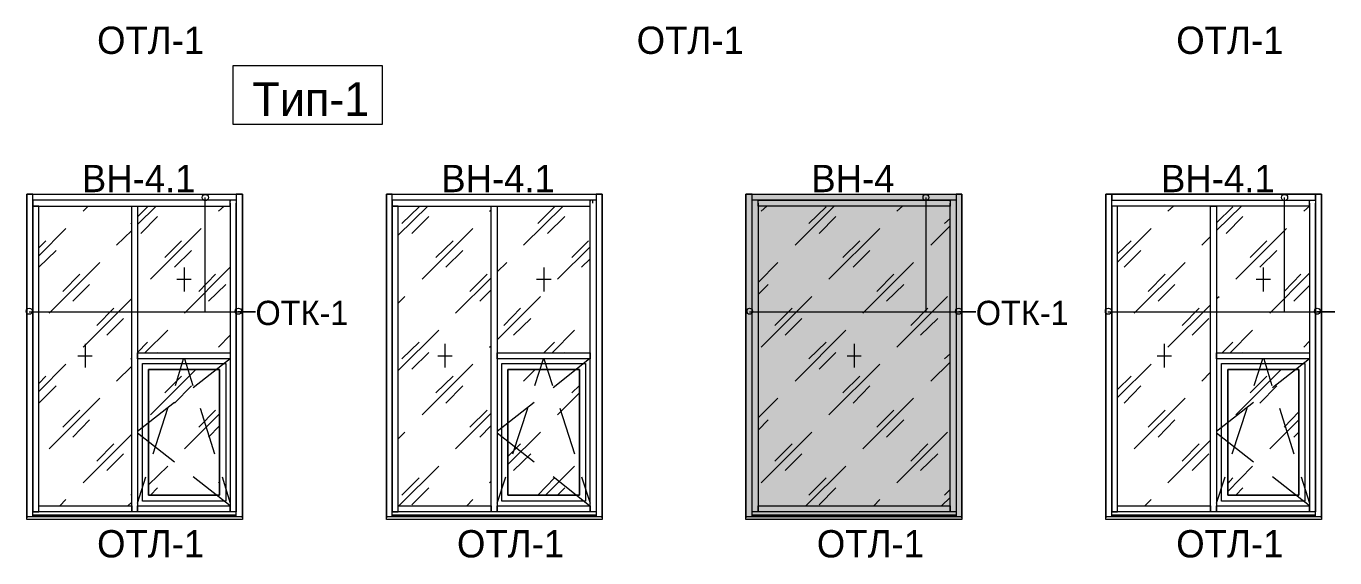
# Model space of a CAD drawing. Header units: millimetres. Extents: x 2294 to 908349, y -83289 to 219220.
# Drawn here: x 373134 to 384404, y 47355 to 51934 of the extents above; entities that cross this region are included whole.
import ezdxf

# ---------------------------------------------------------------- set-up
doc = ezdxf.new("R2010")
doc.units = ezdxf.units.MM
doc.layers.add('PDF _Геометрия', color=7, linetype='Continuous')
doc.layers.add('PDF _Текст', color=7, linetype='Continuous')

msp = doc.modelspace()

# ---------------------------------------------------------------- hatches: boundary and pattern name
at = {"transparency": 33554551}
h = msp.add_hatch(color=3, dxfattribs=at)
h.dxf.hatch_style = 1
h.paths.add_polyline_path([(379332.8, 50492.7), (381190.7, 50492.7), (381190.7, 47686.2), (379332.8, 47686.2)])

# ---------------------------------------------------------------- linework, layer by layer
at = {"layer": 'PDF _Геометрия', "lineweight": 9}
for points in [[(374917.5, 51594.4), (376198.4, 51594.4), (376198.4, 51087.3), (374917.5, 51087.3)], [(374065.1, 50435.9), (373190.8, 50435.9), (373190.8, 50383.5), (374065.1, 50383.5), (374891.3, 50383.5), (374891.3, 50435.9), (374065.1, 50435.9), (373217, 50435.9), (373190.8, 50435.9), (373190.8, 50488.4), (373217, 50488.4), (374065.1, 50488.4), (374917.5, 50488.4), (374943.8, 50488.4), (374943.8, 50435.9), (374917.5, 50435.9)], [(374091.3, 47751.8), (374043.2, 47751.8), (373243.2, 47751.8), (373243.2, 47804.2), (374043.2, 47804.2), (374043.2, 47751.8), (374043.2, 49093.8), (374043.2, 50383.5), (374091.3, 50383.5), (374091.3, 49093.8)], [(377164.5, 50435.9), (376285.8, 50435.9), (376285.8, 50383.5), (377164.5, 50383.5), (377990.8, 50383.5), (377990.8, 50435.9), (377164.5, 50435.9), (376312.1, 50435.9), (376285.8, 50435.9), (376285.8, 50488.4), (376312.1, 50488.4), (377164.5, 50488.4), (378017, 50488.4), (378043.2, 50488.4), (378043.2, 50435.9), (378017, 50435.9)], [(377190.8, 47751.8), (377138.3, 47751.8), (376338.3, 47751.8), (376338.3, 47804.2), (377138.3, 47804.2), (377138.3, 47751.8), (377138.3, 49093.8), (377138.3, 50383.5), (377190.8, 50383.5), (377190.8, 49093.8)], [(379411.5, 50488.4), (381142.7, 50488.4), (381142.7, 50435.9), (379411.5, 50435.9), (379385.3, 50435.9), (379385.3, 50488.4)], [(383385.3, 47751.8), (383332.8, 47751.8), (382532.8, 47751.8), (382532.8, 47804.2), (383332.8, 47804.2), (383332.8, 47751.8), (383332.8, 49093.8), (383332.8, 50383.5), (383385.3, 50383.5), (383385.3, 49093.8)], [(374891.3, 49067.6), (374091.3, 49067.6), (374091.3, 49120.1), (374891.3, 49120.1)], [(374135, 49028.3), (374852, 49028.3), (374852, 47843.6), (374135, 47843.6)], [(374852, 49028.3), (374852, 47843.6), (374135, 47843.6), (374135, 49028.3)], [(377990.8, 49067.6), (377190.8, 49067.6), (377190.8, 49120.1), (377990.8, 49120.1)], [(377230.1, 49028.3), (377951.4, 49028.3), (377951.4, 47843.6), (377230.1, 47843.6)], [(377951.4, 49028.3), (377951.4, 47843.6), (377230.1, 47843.6), (377230.1, 49028.3)], [(384185.3, 49067.6), (383385.3, 49067.6), (383385.3, 49120.1), (384185.3, 49120.1)], [(383429, 49028.3), (384145.9, 49028.3), (384145.9, 47843.6), (383429, 47843.6)], [(384145.9, 49028.3), (384145.9, 47843.6), (383429, 47843.6), (383429, 49028.3)], [(374799.5, 48975.8), (374187.5, 48975.8), (374187.5, 47896), (374799.5, 47896)], [(374187.5, 47896), (374187.5, 48975.8), (374799.5, 48975.8), (374799.5, 47896)], [(377898.9, 48975.8), (377282.6, 48975.8), (377282.6, 47896), (377898.9, 47896)], [(377282.6, 47896), (377282.6, 48975.8), (377898.9, 48975.8), (377898.9, 47896)], [(384093.5, 48975.8), (383481.4, 48975.8), (383481.4, 47896), (384093.5, 47896)], [(383481.4, 47896), (383481.4, 48975.8), (384093.5, 48975.8), (384093.5, 47896)], [(377990.8, 47751.8), (377190.8, 47751.8), (377190.8, 47804.2), (377990.8, 47804.2)], [(381090.2, 47751.8), (379437.7, 47751.8), (379437.7, 47804.2), (381090.2, 47804.2)], [(374996.2, 47686.2), (373138.3, 47686.2), (373138.3, 47712.4), (374996.2, 47712.4)], [(378095.7, 47686.2), (376237.8, 47686.2), (376237.8, 47712.4), (378095.7, 47712.4)], [(381190.7, 47686.2), (379332.8, 47686.2), (379332.8, 47712.4), (381190.7, 47712.4)], [(384290.2, 47686.2), (382432.3, 47686.2), (382432.3, 47712.4), (384290.2, 47712.4)]]:
    msp.add_lwpolyline(points, close=True, dxfattribs=at)
for points in [[(373190.8, 47712.4), (373190.8, 47778), (373190.8, 49093.8), (373190.8, 47751.8), (373243.2, 47751.8), (373243.2, 49093.8), (373243.2, 50383.5), (373190.8, 50383.5), (373190.8, 49093.8), (373190.8, 50409.7), (373190.8, 50488.4), (373138.3, 50488.4), (373138.3, 50409.7), (373138.3, 49093.8), (373138.3, 47778), (373138.3, 47699.3), (373138.3, 50488.4), (374996.2, 50488.4), (374996.2, 47699.3), (374996.2, 47778), (374996.2, 49093.8), (374996.2, 50409.7), (374996.2, 50488.4), (374943.8, 50488.4), (374943.8, 50409.7)], [(373623.6, 50339.7), (373667.3, 50383.5)], [(374891.3, 50409.7), (374891.3, 49093.8), (374891.3, 47751.8), (374091.3, 47751.8), (374091.3, 47804.2), (374891.3, 47804.2)], [(374091.3, 50226.1), (374253.1, 50383.5)], [(374091.3, 50291.7), (374178.7, 50379.1)], [(374943.8, 47712.4), (374943.8, 47778), (374943.8, 49093.8), (374943.8, 50409.7), (374943.8, 49093.8), (374943.8, 47751.8), (374891.3, 47751.8), (374891.3, 47804.2), (374572.2, 48053.4)], [(374672.7, 50457.8), (374672.7, 49474.2), (375109.9, 49474.2), (374956.9, 49474.2)], [(374790.8, 50339.7), (374838.8, 50383.5)], [(374891.3, 50435.9), (374891.3, 50427.2)], [(376285.8, 47712.4), (376285.8, 47778), (376285.8, 49093.8), (376285.8, 47751.8), (376338.3, 47751.8), (376338.3, 49093.8), (376338.3, 50383.5), (376285.8, 50383.5), (376285.8, 49093.8), (376285.8, 50409.7), (376285.8, 50488.4), (376237.8, 50488.4), (376237.8, 50409.7), (376237.8, 49093.8), (376237.8, 47778), (376237.8, 47699.3), (376237.8, 50488.4), (378095.7, 50488.4), (378095.7, 47699.3), (378095.7, 47778), (378095.7, 49093.8), (378095.7, 50409.7), (378095.7, 50488.4), (378043.2, 50488.4), (378043.2, 50409.7), (378043.2, 49093.8), (378043.2, 47751.8), (377990.8, 47751.8), (377990.8, 49093.8), (377990.8, 50409.7)], [(376338.3, 50134.3), (376591.8, 50383.5)], [(376368.9, 50234.8), (376517.5, 50379.1)], [(377418.1, 50046.8), (377759.1, 50383.5)], [(377540.5, 50234.8), (377684.7, 50379.1)], [(377990.8, 50435.9), (377990.8, 50427.2)], [(378012.6, 50409.7), (378012.6, 50435.9)], [(378043.2, 50409.7), (378043.2, 49093.8), (378043.2, 47778), (378043.2, 47712.4)], [(379437.7, 50409.7), (379437.7, 47751.8), (379385.3, 47751.8), (379385.3, 50409.7), (379385.3, 50488.4), (379332.8, 50488.4), (379332.8, 50409.7), (379332.8, 47778), (379332.8, 47699.3), (379332.8, 50488.4), (381190.7, 50488.4), (381190.7, 47699.3), (381190.7, 47778), (381190.7, 50409.7), (381190.7, 50488.4), (381142.7, 50488.4), (381142.7, 50409.7), (381142.7, 47751.8), (381090.2, 47751.8), (381090.2, 50409.7)], [(379385.3, 47712.4), (379385.3, 47778), (379385.3, 50409.7)], [(381090.2, 50427.2), (381090.2, 50435.9), (381090.2, 50383.5), (379437.7, 50383.5), (379437.7, 50435.9), (381090.2, 50435.9)], [(379437.7, 50427.2), (379437.7, 50435.9)], [(379464, 50339.7), (379512.1, 50383.5)], [(379756.9, 50046.8), (380093.5, 50383.5)], [(379874.9, 50234.8), (380023.5, 50379.1)], [(380631.2, 50339.7), (380679.3, 50383.5)], [(380880.4, 50457.8), (380880.4, 49474.2), (381313.1, 49474.2), (381164.5, 49474.2)], [(381142.7, 50409.7), (381142.7, 47778), (381142.7, 47712.4)], [(384185.3, 50383.5), (383359, 50383.5), (382484.7, 50383.5), (382484.7, 49093.8), (382484.7, 50409.7), (382484.7, 50488.4), (382432.3, 50488.4), (382432.3, 50409.7), (382432.3, 49093.8), (382432.3, 47778), (382432.3, 47699.3), (382432.3, 50488.4), (384290.2, 50488.4), (384290.2, 47699.3), (384290.2, 47778), (384290.2, 49093.8), (384290.2, 50409.7), (384290.2, 50488.4), (384237.7, 50488.4), (384237.7, 50409.7)], [(382484.7, 47712.4), (382484.7, 47778), (382484.7, 49093.8), (382484.7, 47751.8), (382532.8, 47751.8), (382532.8, 49093.8), (382532.8, 50383.5), (382484.7, 50383.5), (382484.7, 50435.9), (383359, 50435.9), (384211.5, 50435.9), (384237.7, 50435.9), (384237.7, 50488.4), (384211.5, 50488.4), (383359, 50488.4), (382511, 50488.4), (382484.7, 50488.4), (382484.7, 50435.9), (382511, 50435.9), (383359, 50435.9), (384185.3, 50435.9)], [(382965.6, 50339.7), (383013.7, 50383.5)], [(384185.3, 50409.7), (384185.3, 49093.8), (384185.3, 47751.8), (383385.3, 47751.8), (383385.3, 47804.2), (384185.3, 47804.2)], [(383385.3, 50173.6), (383599.5, 50383.5)], [(383385.3, 50239.2), (383525.2, 50379.1)], [(384237.7, 47712.4), (384237.7, 47778), (384237.7, 49093.8), (384237.7, 50409.7), (384237.7, 49093.8), (384237.7, 47751.8), (384185.3, 47751.8), (384185.3, 47804.2), (383866.1, 48053.4)], [(383966.7, 50457.8), (383966.7, 49474.2), (384403.9, 49474.2), (384250.8, 49474.2)], [(384137.2, 50339.7), (384185.3, 50383.5), (384185.3, 50435.9), (384185.3, 50427.2)], [(374121.9, 50147.4), (374266.2, 50296)], [(376456.3, 50147.4), (376600.6, 50296)], [(377125.2, 50339.7), (377138.3, 50348.5)], [(377623.5, 50147.4), (377772.2, 50296)], [(379962.3, 50147.4), (380106.6, 50296)], [(381042.1, 50234.8), (381090.2, 50278.5)], [(383468.3, 50147.4), (383612.6, 50296)], [(373243.2, 49955), (373474.9, 50191.1)], [(373912.1, 50046.8), (374043.2, 50173.6)], [(374034.5, 50234.8), (374043.2, 50239.2)], [(374205, 49753.9), (374642.1, 50191.1)], [(376543.8, 49753.9), (376980.9, 50191.1)], [(380045.4, 49753.9), (380486.9, 50191.1)], [(380924.1, 50046.8), (381090.2, 50213)], [(382532.8, 49902.6), (382821.3, 50191.1)], [(383551.4, 49753.9), (383988.6, 50191.1)], [(373243.2, 50025), (373304.4, 50086.2)], [(374327.4, 49941.9), (374471.6, 50086.2)], [(376661.8, 49941.9), (376810.4, 50086.2)], [(377833.4, 49941.9), (377977.6, 50086.2)], [(380167.8, 49941.9), (380312.1, 50086.2)], [(382532.8, 49972.5), (382650.9, 50086.2)], [(383258.5, 50046.8), (383332.8, 50121.2)], [(383673.8, 49941.9), (383818.1, 50086.2)], [(373243.2, 49858.9), (373391.9, 50003.1)], [(374410.4, 49858.9), (374559.1, 50003.1)], [(376749.2, 49858.9), (376893.5, 50003.1)], [(377711, 49753.9), (377990.8, 50033.7)], [(377916.4, 49858.9), (377990.8, 49928.8)], [(380255.2, 49858.9), (380399.5, 50003.1)], [(382589.6, 49858.9), (382733.9, 50003.1)], [(383756.9, 49858.9), (383905.5, 50003.1)], [(373330.7, 49461.1), (373767.8, 49898.2)], [(374493.5, 49854.5), (374493.5, 49649)], [(374497.9, 49461.1), (374891.3, 49858.9)], [(377190.8, 49819.5), (377273.8, 49898.2)], [(377592.9, 49854.5), (377592.9, 49649)], [(379437.7, 49727.7), (379608.2, 49898.2)], [(380338.3, 49461.1), (380775.4, 49898.2)], [(382677.1, 49461.1), (383114.2, 49898.2)], [(383787.5, 49854.5), (383787.5, 49649)], [(373448.7, 49649), (373597.3, 49797.7)], [(373536.1, 49566), (373680.4, 49710.2)], [(374432.3, 49753.9), (374554.7, 49753.9)], [(374620.3, 49649), (374764.5, 49797.7)], [(374703.3, 49566), (374852, 49710.2)], [(376832.3, 49461.1), (377138.3, 49767.1)], [(376954.7, 49649), (377103.3, 49797.7)], [(377527.4, 49753.9), (377654.1, 49753.9)], [(379437.7, 49622.8), (379525.2, 49710.2)], [(380460.7, 49649), (380605, 49797.7)], [(380543.8, 49566), (380692.4, 49710.2)], [(382795.1, 49649), (382943.7, 49797.7)], [(382882.5, 49566), (383026.8, 49710.2)], [(383726.3, 49753.9), (383848.7, 49753.9)], [(383844.3, 49461.1), (384185.3, 49806.4)], [(383966.7, 49649), (384111, 49797.7)], [(384049.8, 49566), (384185.3, 49701.5)], [(373623.6, 49168.2), (374043.2, 49587.8)], [(376338.3, 49548.5), (376395.1, 49605.3)], [(377042.1, 49566), (377138.3, 49662.1)], [(377190.8, 49233.7), (377562.3, 49605.3)], [(379464, 49168.2), (379901.1, 49605.3)], [(380631.2, 49168.2), (381068.3, 49605.3)], [(383385.3, 49587.8), (383407.1, 49605.3)], [(373741.6, 49356.1), (373890.2, 49504.8)], [(377247.6, 49356.1), (377391.8, 49504.8)], [(379582, 49356.1), (379730.6, 49504.8)], [(380753.6, 49356.1), (380897.8, 49504.8)], [(382965.6, 49168.2), (383332.8, 49535.4)], [(383088, 49356.1), (383236.6, 49504.8)], [(373160.2, 49474.2), (375109.9, 49474.2)], [(373829, 49273.1), (373973.3, 49417.3)], [(377330.6, 49273.1), (377479.3, 49417.3)], [(379363.4, 49474.2), (381313.1, 49474.2)], [(379669.4, 49273.1), (379813.7, 49417.3)], [(380836.6, 49273.1), (380985.3, 49417.3)], [(382449.8, 49474.2), (384403.9, 49474.2)], [(383175.4, 49273.1), (383319.7, 49417.3)], [(374156.9, 49120.1), (374353.6, 49316.8)], [(374790.8, 49168.2), (374891.3, 49273.1)], [(376338.3, 48967.1), (376688, 49316.8)], [(377662.9, 49120.1), (377855.2, 49316.8)], [(379756.9, 48875.3), (380194, 49316.8)], [(383503.3, 49120.1), (383695.7, 49316.8)], [(373641, 49198.8), (373641, 48993.3)], [(374091.3, 49124.4), (374178.7, 49211.9)], [(376368.9, 49067.6), (376517.5, 49211.9)], [(376740.5, 49198.8), (376740.5, 48993.3)], [(377125.2, 49168.2), (377138.3, 49181.3)], [(377592.9, 49120.1), (377684.7, 49211.9)], [(379874.9, 49067.6), (380023.5, 49211.9)], [(380264, 49198.8), (380264, 48993.3)], [(382935, 49198.8), (382935, 48993.3)], [(383433.4, 49120.1), (383525.2, 49211.9)], [(384137.2, 49168.2), (384185.3, 49220.6)], [(373579.8, 49093.8), (373702.2, 49093.8)], [(374034.5, 49067.6), (374043.2, 49072)], [(374261.8, 49120.1), (374266.2, 49124.4)], [(374419.2, 48840.3), (374489.1, 49067.6)], [(374497.9, 49067.6), (374567.8, 48840.3)], [(374891.3, 49067.6), (374572.2, 48818.4)], [(376456.3, 48980.2), (376600.6, 49124.4)], [(376679.3, 49093.8), (376801.7, 49093.8)], [(377514.3, 48840.3), (377588.6, 49067.6)], [(377592.9, 49067.6), (377667.3, 48840.3)], [(377986.4, 49067.6), (377671.6, 48818.4)], [(377763.4, 49120.1), (377772.2, 49124.4)], [(379962.3, 48980.2), (380106.6, 49124.4)], [(380202.8, 49093.8), (380325.2, 49093.8)], [(380924.1, 48875.3), (381090.2, 49041.4)], [(381042.1, 49067.6), (381090.2, 49111.3)], [(382873.8, 49093.8), (382996.2, 49093.8)], [(383603.9, 49120.1), (383612.6, 49124.4)], [(383708.8, 48840.3), (383783.1, 49067.6)], [(383791.8, 49067.6), (383861.8, 48840.3)], [(384185.3, 49067.6), (383866.1, 48818.4)], [(373243.2, 48787.8), (373474.9, 49023.9)], [(373243.2, 48857.8), (373304.4, 48919)], [(373912.1, 48875.3), (374043.2, 49006.4)], [(374205, 48586.7), (374594, 48975.8)], [(374327.4, 48774.7), (374471.6, 48919)], [(376543.8, 48586.7), (376980.9, 49023.9)], [(376661.8, 48774.7), (376810.4, 48919)], [(377418.1, 48875.3), (377518.6, 48975.8)], [(380045.4, 48586.7), (380486.9, 49023.9)], [(380167.8, 48774.7), (380312.1, 48919)], [(382532.8, 48735.4), (382821.3, 49023.9)], [(382532.8, 48805.3), (382650.9, 48919)], [(383258.5, 48875.3), (383332.8, 48953.9)], [(383551.4, 48586.7), (383940.5, 48975.8)], [(383673.8, 48774.7), (383818.1, 48919)], [(373243.2, 48687.3), (373391.9, 48835.9)], [(374410.4, 48687.3), (374559.1, 48835.9)], [(376749.2, 48687.3), (376893.5, 48835.9)], [(377833.4, 48774.7), (377898.9, 48840.3)], [(380255.2, 48687.3), (380399.5, 48835.9)], [(382589.6, 48687.3), (382733.9, 48835.9)], [(383756.9, 48687.3), (383905.5, 48835.9)], [(373330.7, 48293.8), (373767.8, 48731)], [(374410.4, 48691.7), (374091.3, 48442.5)], [(377509.9, 48691.7), (377190.8, 48442.5)], [(377711, 48586.7), (377898.9, 48774.7)], [(379437.7, 48560.5), (379608.2, 48731)], [(380338.3, 48293.8), (380775.4, 48731)], [(382677.1, 48293.8), (383114.2, 48731)], [(383704.4, 48691.7), (383385.3, 48442.5)], [(373448.7, 48481.8), (373597.3, 48626.1)], [(374226.8, 48250.1), (374353.6, 48643.6)], [(374497.9, 48293.8), (374799.5, 48595.5)], [(374620.3, 48481.8), (374764.5, 48626.1)], [(374633.4, 48643.6), (374755.8, 48250.1)], [(376832.3, 48293.8), (377138.3, 48599.9)], [(376954.7, 48481.8), (377103.3, 48626.1)], [(377326.3, 48250.1), (377453, 48643.6)], [(377728.5, 48643.6), (377855.2, 48250.1)], [(380460.7, 48481.8), (380605, 48626.1)], [(382795.1, 48481.8), (382943.7, 48626.1)], [(383520.8, 48250.1), (383647.6, 48643.6)], [(383927.4, 48643.6), (384049.8, 48250.1)], [(383966.7, 48481.8), (384093.5, 48613)], [(373536.1, 48394.4), (373680.4, 48543)], [(374703.3, 48394.4), (374799.5, 48490.6)], [(377042.1, 48394.4), (377138.3, 48494.9)], [(379437.7, 48455.6), (379525.2, 48543)], [(380543.8, 48394.4), (380692.4, 48543)], [(382882.5, 48394.4), (383026.8, 48543)], [(383844.3, 48293.8), (384093.5, 48543)], [(373623.6, 48000.9), (374043.2, 48420.6)], [(374410.4, 48180.2), (374091.3, 48429.4)], [(376338.3, 48381.3), (376395.1, 48438.1)], [(377509.9, 48180.2), (377190.8, 48429.4)], [(377282.6, 48158.3), (377562.3, 48438.1)], [(379464, 48000.9), (379901.1, 48438.1)], [(380631.2, 48000.9), (381068.3, 48438.1)], [(382965.6, 48000.9), (383332.8, 48368.2)], [(383704.4, 48180.2), (383385.3, 48429.4)], [(384049.8, 48394.4), (384093.5, 48438.1)], [(373741.6, 48188.9), (373890.2, 48337.6)], [(373829, 48105.9), (373973.3, 48250.1)], [(377282.6, 48228.3), (377391.8, 48337.6)], [(377330.6, 48105.9), (377479.3, 48250.1)], [(379582, 48188.9), (379730.6, 48337.6)], [(379669.4, 48105.9), (379813.7, 48250.1)], [(380753.6, 48188.9), (380897.8, 48337.6)], [(380836.6, 48105.9), (380985.3, 48250.1)], [(383088, 48188.9), (383236.6, 48337.6)], [(383175.4, 48105.9), (383319.7, 48250.1)], [(374187.5, 47983.5), (374353.6, 48145.2)], [(376342.7, 47804.2), (376688, 48145.2)], [(377606.1, 47896), (377855.2, 48145.2)], [(379848.7, 47804.2), (380194, 48145.2)], [(383481.4, 47926.6), (383695.7, 48145.2)], [(374091.3, 47826.1), (374165.6, 48053.4)], [(374821.4, 48053.4), (374891.3, 47826.1)], [(376368.9, 47896), (376517.5, 48044.7)], [(377125.2, 48000.9), (377138.3, 48014.1)], [(377190.8, 47826.1), (377265.1, 48053.4)], [(377540.5, 47896), (377684.7, 48044.7)], [(377986.4, 47804.2), (377671.6, 48053.4)], [(377916.4, 48053.4), (377990.8, 47826.1)], [(379874.9, 47896), (380023.5, 48044.7)], [(383385.3, 47826.1), (383459.6, 48053.4)], [(383481.4, 47996.6), (383525.2, 48044.7)], [(384115.3, 48053.4), (384185.3, 47826.1)], [(374034.5, 47896), (374043.2, 47904.8)], [(374205, 47896), (374266.2, 47957.2)], [(374790.8, 48000.9), (374799.5, 48009.7)], [(376456.3, 47813), (376600.6, 47957.2)], [(377711, 47896), (377772.2, 47957.2)], [(379962.3, 47813), (380106.6, 47957.2)], [(381042.1, 47896), (381090.2, 47944.1)], [(383551.4, 47896), (383612.6, 47957.2)], [(373422.5, 47804.2), (373474.9, 47856.7)], [(374008.2, 47804.2), (374043.2, 47834.8)], [(376928.5, 47804.2), (376980.9, 47856.7)], [(380434.5, 47804.2), (380486.9, 47856.7)], [(381015.9, 47804.2), (381090.2, 47874.2)], [(382768.9, 47804.2), (382821.3, 47856.7)], [(373138.3, 47712.4), (373138.3, 47712.4)], [(373138.3, 47686.2), (373138.3, 47690.6)], [(374943.8, 47751.8), (373190.8, 47751.8)], [(374943.8, 47721.2), (373190.8, 47721.2), (374943.8, 47721.2)], [(374943.8, 47721.2), (373190.8, 47721.2)], [(374996.2, 47712.4), (374996.2, 47712.4)], [(374996.2, 47690.6), (374996.2, 47686.2)], [(376237.8, 47712.4), (376237.8, 47712.4)], [(376237.8, 47686.2), (376237.8, 47690.6)], [(378043.2, 47751.8), (376285.8, 47751.8)], [(378043.2, 47721.2), (376285.8, 47721.2), (378043.2, 47721.2)], [(378043.2, 47721.2), (376285.8, 47721.2)], [(378095.7, 47712.4), (378095.7, 47712.4)], [(378095.7, 47690.6), (378095.7, 47686.2)], [(379332.8, 47712.4), (379332.8, 47712.4)], [(379332.8, 47686.2), (379332.8, 47690.6)], [(381142.7, 47751.8), (379385.3, 47751.8)], [(381142.7, 47721.2), (379385.3, 47721.2), (381142.7, 47721.2)], [(381142.7, 47721.2), (379385.3, 47721.2)], [(381190.7, 47712.4), (381190.7, 47712.4)], [(381190.7, 47690.6), (381190.7, 47686.2)], [(382432.3, 47712.4), (382432.3, 47712.4)], [(382432.3, 47686.2), (382432.3, 47690.6)], [(384237.7, 47751.8), (382484.7, 47751.8)], [(384237.7, 47721.2), (382484.7, 47721.2), (384237.7, 47721.2)], [(384237.7, 47721.2), (382484.7, 47721.2)], [(384290.2, 47712.4), (384290.2, 47712.4)], [(384290.2, 47690.6), (384290.2, 47686.2)]]:
    msp.add_lwpolyline(points, dxfattribs=at)
for points in [[(374650.9, 50457.8), (374650.9, 50475.3), (374659.6, 50484), (374677.1, 50484)], [(374650.9, 50457.8), (374650.9, 50475.3), (374659.6, 50484), (374677.1, 50484)], [(374677.1, 50431.5), (374659.6, 50431.5), (374650.9, 50444.7), (374650.9, 50457.8)], [(374677.1, 50431.5), (374659.6, 50431.5), (374650.9, 50444.7), (374650.9, 50457.8)], [(374677.1, 50484), (374690.2, 50484), (374703.3, 50475.3), (374703.3, 50457.8)], [(374677.1, 50484), (374690.2, 50484), (374703.3, 50475.3), (374703.3, 50457.8)], [(374703.3, 50457.8), (374703.3, 50444.7), (374690.2, 50431.5), (374677.1, 50431.5)], [(374703.3, 50457.8), (374703.3, 50444.7), (374690.2, 50431.5), (374677.1, 50431.5)], [(380858.5, 50457.8), (380858.5, 50475.3), (380867.2, 50484), (380880.4, 50484)], [(380858.5, 50457.8), (380858.5, 50475.3), (380867.2, 50484), (380880.4, 50484)], [(380880.4, 50431.5), (380867.2, 50431.5), (380858.5, 50444.7), (380858.5, 50457.8)], [(380880.4, 50431.5), (380867.2, 50431.5), (380858.5, 50444.7), (380858.5, 50457.8)], [(380880.4, 50484), (380893.5, 50484), (380906.6, 50475.3), (380906.6, 50457.8)], [(380880.4, 50484), (380893.5, 50484), (380906.6, 50475.3), (380906.6, 50457.8)], [(380906.6, 50457.8), (380906.6, 50444.7), (380893.5, 50431.5), (380880.4, 50431.5)], [(380906.6, 50457.8), (380906.6, 50444.7), (380893.5, 50431.5), (380880.4, 50431.5)], [(383944.8, 50457.8), (383944.8, 50475.3), (383953.6, 50484), (383971.1, 50484)], [(383944.8, 50457.8), (383944.8, 50475.3), (383953.6, 50484), (383971.1, 50484)], [(383971.1, 50431.5), (383953.6, 50431.5), (383944.8, 50444.7), (383944.8, 50457.8)], [(383971.1, 50431.5), (383953.6, 50431.5), (383944.8, 50444.7), (383944.8, 50457.8)], [(383971.1, 50484), (383984.2, 50484), (383997.3, 50475.3), (383997.3, 50457.8)], [(383971.1, 50484), (383984.2, 50484), (383997.3, 50475.3), (383997.3, 50457.8)], [(383997.3, 50457.8), (383997.3, 50444.7), (383984.2, 50431.5), (383971.1, 50431.5)], [(383997.3, 50457.8), (383997.3, 50444.7), (383984.2, 50431.5), (383971.1, 50431.5)], [(373133.9, 49478.5), (373133.9, 49496), (373142.7, 49504.8), (373160.2, 49504.8)], [(373133.9, 49478.5), (373133.9, 49496), (373142.7, 49504.8), (373160.2, 49504.8)], [(373160.2, 49452.3), (373142.7, 49452.3), (373133.9, 49465.4), (373133.9, 49478.5)], [(373160.2, 49452.3), (373142.7, 49452.3), (373133.9, 49465.4), (373133.9, 49478.5)], [(373160.2, 49504.8), (373173.3, 49504.8), (373186.4, 49496), (373186.4, 49478.5)], [(373160.2, 49504.8), (373173.3, 49504.8), (373186.4, 49496), (373186.4, 49478.5)], [(373186.4, 49478.5), (373186.4, 49465.4), (373173.3, 49452.3), (373160.2, 49452.3)], [(373186.4, 49478.5), (373186.4, 49465.4), (373173.3, 49452.3), (373160.2, 49452.3)], [(374935, 49478.5), (374935, 49496), (374943.8, 49504.8), (374961.3, 49504.8)], [(374935, 49478.5), (374935, 49496), (374943.8, 49504.8), (374961.3, 49504.8)], [(374961.3, 49452.3), (374943.8, 49452.3), (374935, 49465.4), (374935, 49478.5)], [(374961.3, 49452.3), (374943.8, 49452.3), (374935, 49465.4), (374935, 49478.5)], [(374961.3, 49504.8), (374974.4, 49504.8), (374987.5, 49496), (374987.5, 49478.5)], [(374961.3, 49504.8), (374974.4, 49504.8), (374987.5, 49496), (374987.5, 49478.5)], [(374987.5, 49478.5), (374987.5, 49465.4), (374974.4, 49452.3), (374961.3, 49452.3)], [(374987.5, 49478.5), (374987.5, 49465.4), (374974.4, 49452.3), (374961.3, 49452.3)], [(379341.6, 49478.5), (379341.6, 49496), (379350.3, 49504.8), (379363.4, 49504.8)], [(379341.6, 49478.5), (379341.6, 49496), (379350.3, 49504.8), (379363.4, 49504.8)], [(379363.4, 49452.3), (379350.3, 49452.3), (379341.6, 49465.4), (379341.6, 49478.5)], [(379363.4, 49452.3), (379350.3, 49452.3), (379341.6, 49465.4), (379341.6, 49478.5)], [(379363.4, 49504.8), (379376.5, 49504.8), (379389.7, 49496), (379389.7, 49478.5)], [(379363.4, 49504.8), (379376.5, 49504.8), (379389.7, 49496), (379389.7, 49478.5)], [(379389.7, 49478.5), (379389.7, 49465.4), (379376.5, 49452.3), (379363.4, 49452.3)], [(379389.7, 49478.5), (379389.7, 49465.4), (379376.5, 49452.3), (379363.4, 49452.3)], [(381138.3, 49478.5), (381138.3, 49496), (381147, 49504.8), (381164.5, 49504.8)], [(381138.3, 49478.5), (381138.3, 49496), (381147, 49504.8), (381164.5, 49504.8)], [(381164.5, 49452.3), (381147, 49452.3), (381138.3, 49465.4), (381138.3, 49478.5)], [(381164.5, 49452.3), (381147, 49452.3), (381138.3, 49465.4), (381138.3, 49478.5)], [(381164.5, 49504.8), (381177.6, 49504.8), (381190.7, 49496), (381190.7, 49478.5)], [(381164.5, 49504.8), (381177.6, 49504.8), (381190.7, 49496), (381190.7, 49478.5)], [(381190.7, 49478.5), (381190.7, 49465.4), (381177.6, 49452.3), (381164.5, 49452.3)], [(381190.7, 49478.5), (381190.7, 49465.4), (381177.6, 49452.3), (381164.5, 49452.3)], [(382427.9, 49478.5), (382427.9, 49496), (382436.6, 49504.8), (382454.1, 49504.8)], [(382427.9, 49478.5), (382427.9, 49496), (382436.6, 49504.8), (382454.1, 49504.8)], [(382454.1, 49452.3), (382436.6, 49452.3), (382427.9, 49465.4), (382427.9, 49478.5)], [(382454.1, 49452.3), (382436.6, 49452.3), (382427.9, 49465.4), (382427.9, 49478.5)], [(382454.1, 49504.8), (382467.2, 49504.8), (382480.4, 49496), (382480.4, 49478.5)], [(382454.1, 49504.8), (382467.2, 49504.8), (382480.4, 49496), (382480.4, 49478.5)], [(382480.4, 49478.5), (382480.4, 49465.4), (382467.2, 49452.3), (382454.1, 49452.3)], [(382480.4, 49478.5), (382480.4, 49465.4), (382467.2, 49452.3), (382454.1, 49452.3)], [(384229, 49478.5), (384229, 49496), (384237.7, 49504.8), (384250.8, 49504.8)], [(384229, 49478.5), (384229, 49496), (384237.7, 49504.8), (384250.8, 49504.8)], [(384250.8, 49452.3), (384237.7, 49452.3), (384229, 49465.4), (384229, 49478.5)], [(384250.8, 49452.3), (384237.7, 49452.3), (384229, 49465.4), (384229, 49478.5)], [(384250.8, 49504.8), (384264, 49504.8), (384277.1, 49496), (384277.1, 49478.5)], [(384250.8, 49504.8), (384264, 49504.8), (384277.1, 49496), (384277.1, 49478.5)], [(384277.1, 49478.5), (384277.1, 49465.4), (384264, 49452.3), (384250.8, 49452.3)], [(384277.1, 49478.5), (384277.1, 49465.4), (384264, 49452.3), (384250.8, 49452.3)]]:
    msp.add_open_spline(points, degree=3, dxfattribs=at)

# ---------------------------------------------------------------- texts
at = {"layer": 'PDF _Текст', "attachment_point": 4, "style": ''}
for s, insert, char_height in [('ОТЛ-1', (373744.5, 51811), 235.29), ('ОТЛ-1', (378391.4, 51811), 235.29), ('ОТЛ-1', (383038.2, 51811), 235.29), ('Тип-1', (375082.1, 51305.9), 289.45), ('ВН-4.1', (373613.3, 50621.9), 235.29), ('ВН-4.1', (376708.2, 50621.9), 235.29), ('ВН-4', (379895.1, 50621.9), 235.29), ('ВН-4.1', (382907.1, 50621.9), 235.29), ('ОТК-1', (375108.4, 49462.9), 209.3), ('ОТК-1', (381311.5, 49462.9), 209.3), ('ОТЛ-1', (373744.5, 47474.5), 235.29), ('ОТЛ-1', (376843.8, 47474.5), 235.29), ('ОТЛ-1', (379942.8, 47474.5), 235.29), ('ОТЛ-1', (383038, 47474.5), 235.29)]:
    msp.add_mtext(s, dxfattribs=dict(at, insert=insert, char_height=char_height))

doc.saveas('drawing.dxf')
